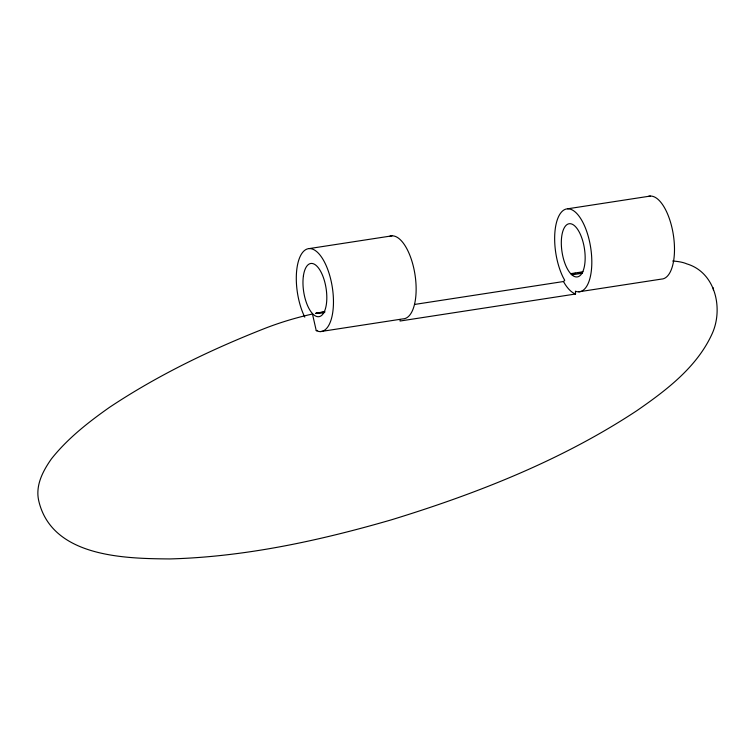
<?xml version="1.0" encoding="UTF-8"?>
<svg xmlns="http://www.w3.org/2000/svg" width="755" height="755" viewBox="0 0 755 755"><rect width="100%" height="100%" fill="white"/><g stroke="black" fill="none" stroke-linecap="round" stroke-linejoin="round"><path stroke-width="1.13" d="M414.693 304.435L563.466 281.53L564.731 280.303L563.145 277.396A41.921 17.648 81.2 0 1 560.927 212.721A41.921 17.648 81.2 0 1 589.938 243.421A41.921 17.648 81.2 0 1 576.556 291.581L575.442 291.166L575.555 294.006L400.056 321.026L400.065 319.44M583.002 271.781L571.516 273.546L571.063 274.018L573.13 275.801A26.897 11.325 81.2 0 0 584.059 246.441A26.897 11.325 81.2 0 0 564.117 228.095A26.897 11.325 81.2 0 0 570.167 273.074L571.063 274.018L575.706 273.301M323.942 312.863L315.826 313.316L324.49 311.636M309.295 248.574L391.968 235.843M567.647 208.795L650.319 196.064M315.826 313.316L325.056 311.891M578.028 272.942L581.52 272.404M582.256 273.253L571.922 274.848L571.516 273.546M320.469 331.587L403.142 318.855A41.921 17.648 81.2 0 0 414.882 273.923A41.921 17.648 81.2 0 0 389.788 236.268M578.821 291.808L661.493 279.086A41.921 17.648 81.2 0 0 673.234 234.144A41.921 17.648 81.2 0 0 648.139 196.498M672.696 261.013A88.184 23.414 -16.1 0 1 686.776 263.863C715.447 272.347 723.413 308.361 712.342 333.285C697.252 366.939 666.476 390.175 636.946 410.616C561.777 460.267 477.084 493.534 391.298 519.855C319.223 540.712 245.12 556.897 169.866 558.936L165.704 558.898C121.008 558.464 52.076 555.699 38.883 501.414C35.013 485.918 42.761 471.195 51.434 458.861C67.676 438.41 88.344 422.243 109.579 407.285C157.54 375.395 209.663 350.197 263.155 329.076A88.184 23.414 -16.1 0 1 307.738 315.099L312.476 314.023L316.241 330.614L317.628 330.473M575.555 294.006L575.385 293.959A45.3 19.073 81.2 0 1 565.099 284.295L563.466 281.53M316.241 330.614L318.204 331.36A41.921 17.648 81.2 0 0 331.587 283.2A41.921 17.648 81.2 0 0 302.566 252.491A41.921 17.648 81.2 0 0 304.793 317.166M713.23 287.797L713.437 290.118M303.425 275.773A26.897 11.325 81.2 0 0 317.742 316.694A26.897 11.325 81.2 0 0 323.47 277.764A26.897 11.325 81.2 0 0 303.425 275.773"/></g></svg>
